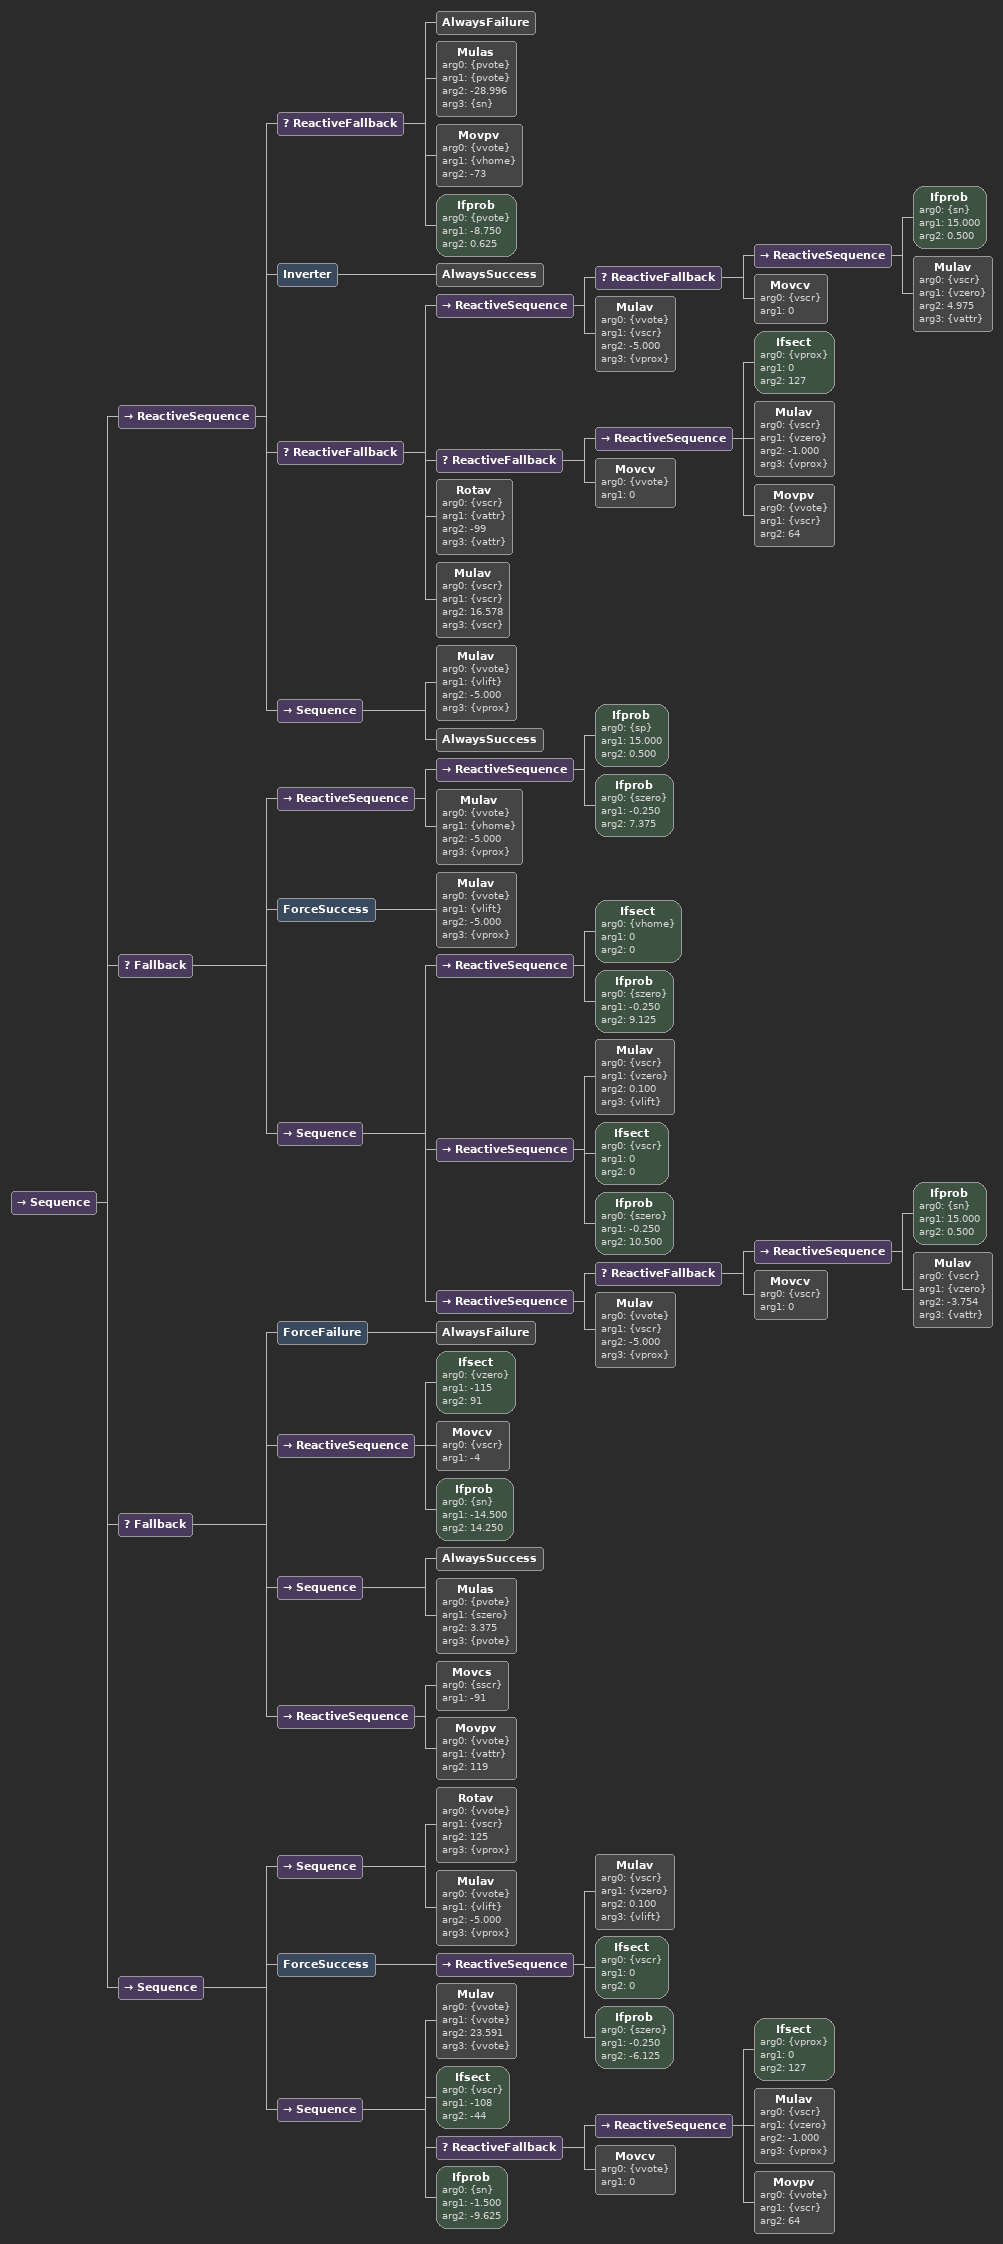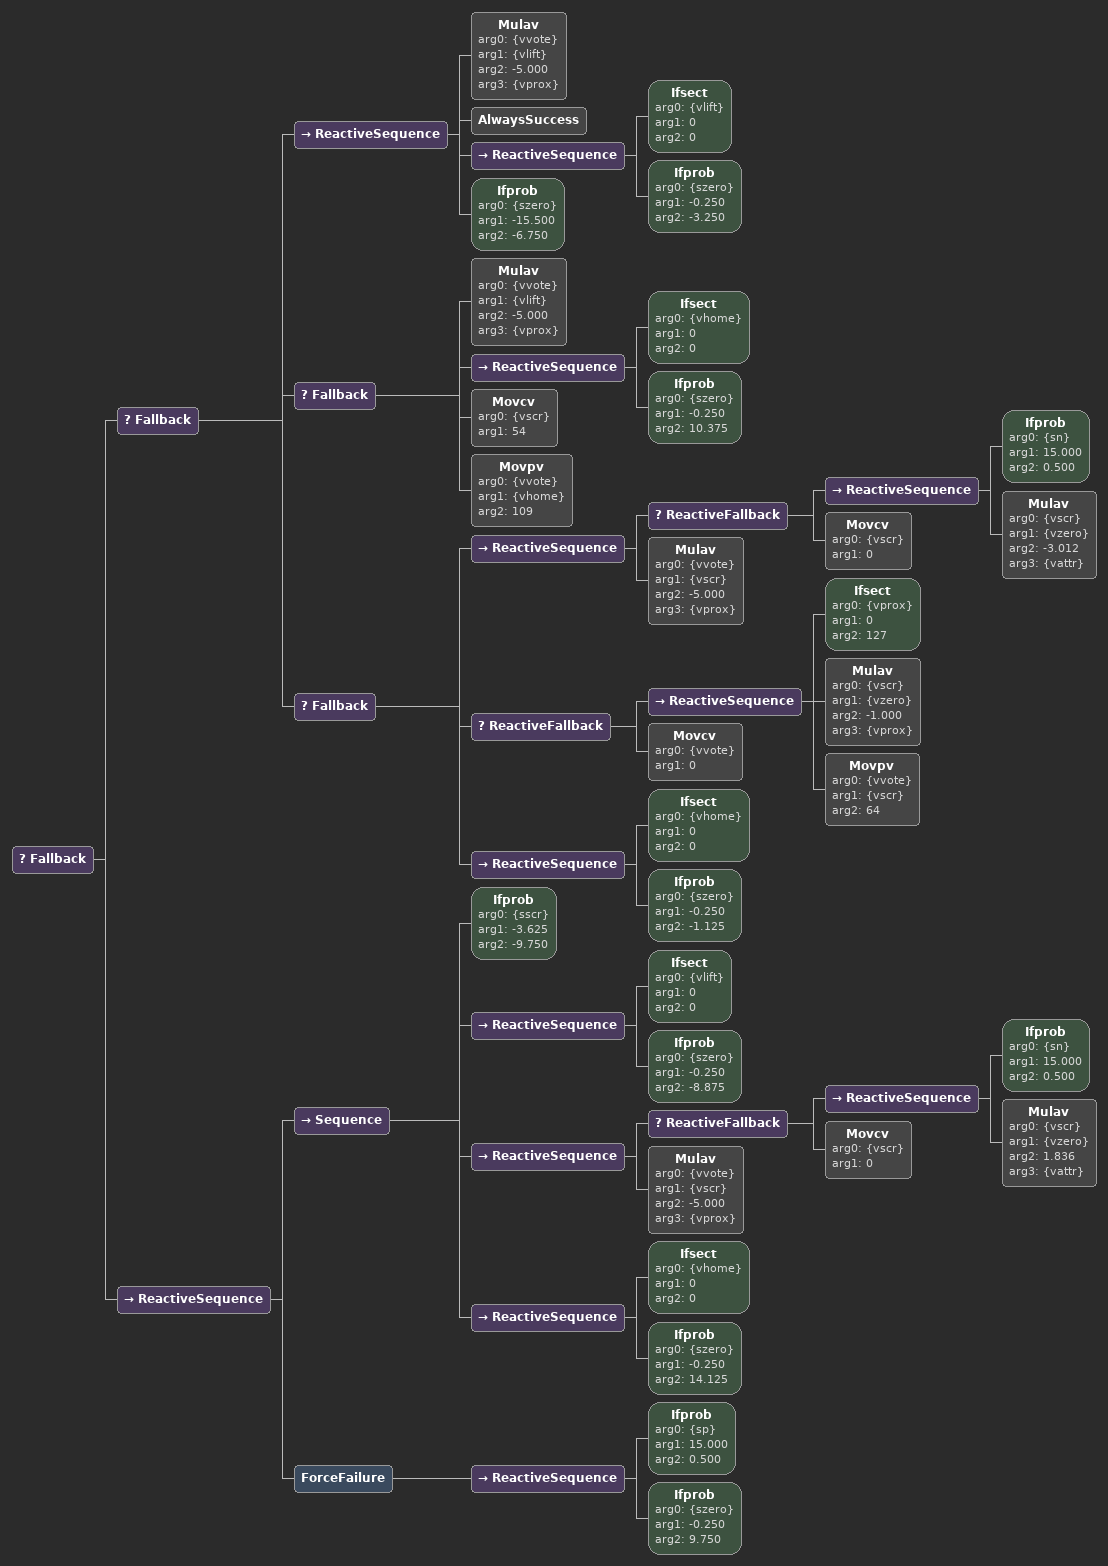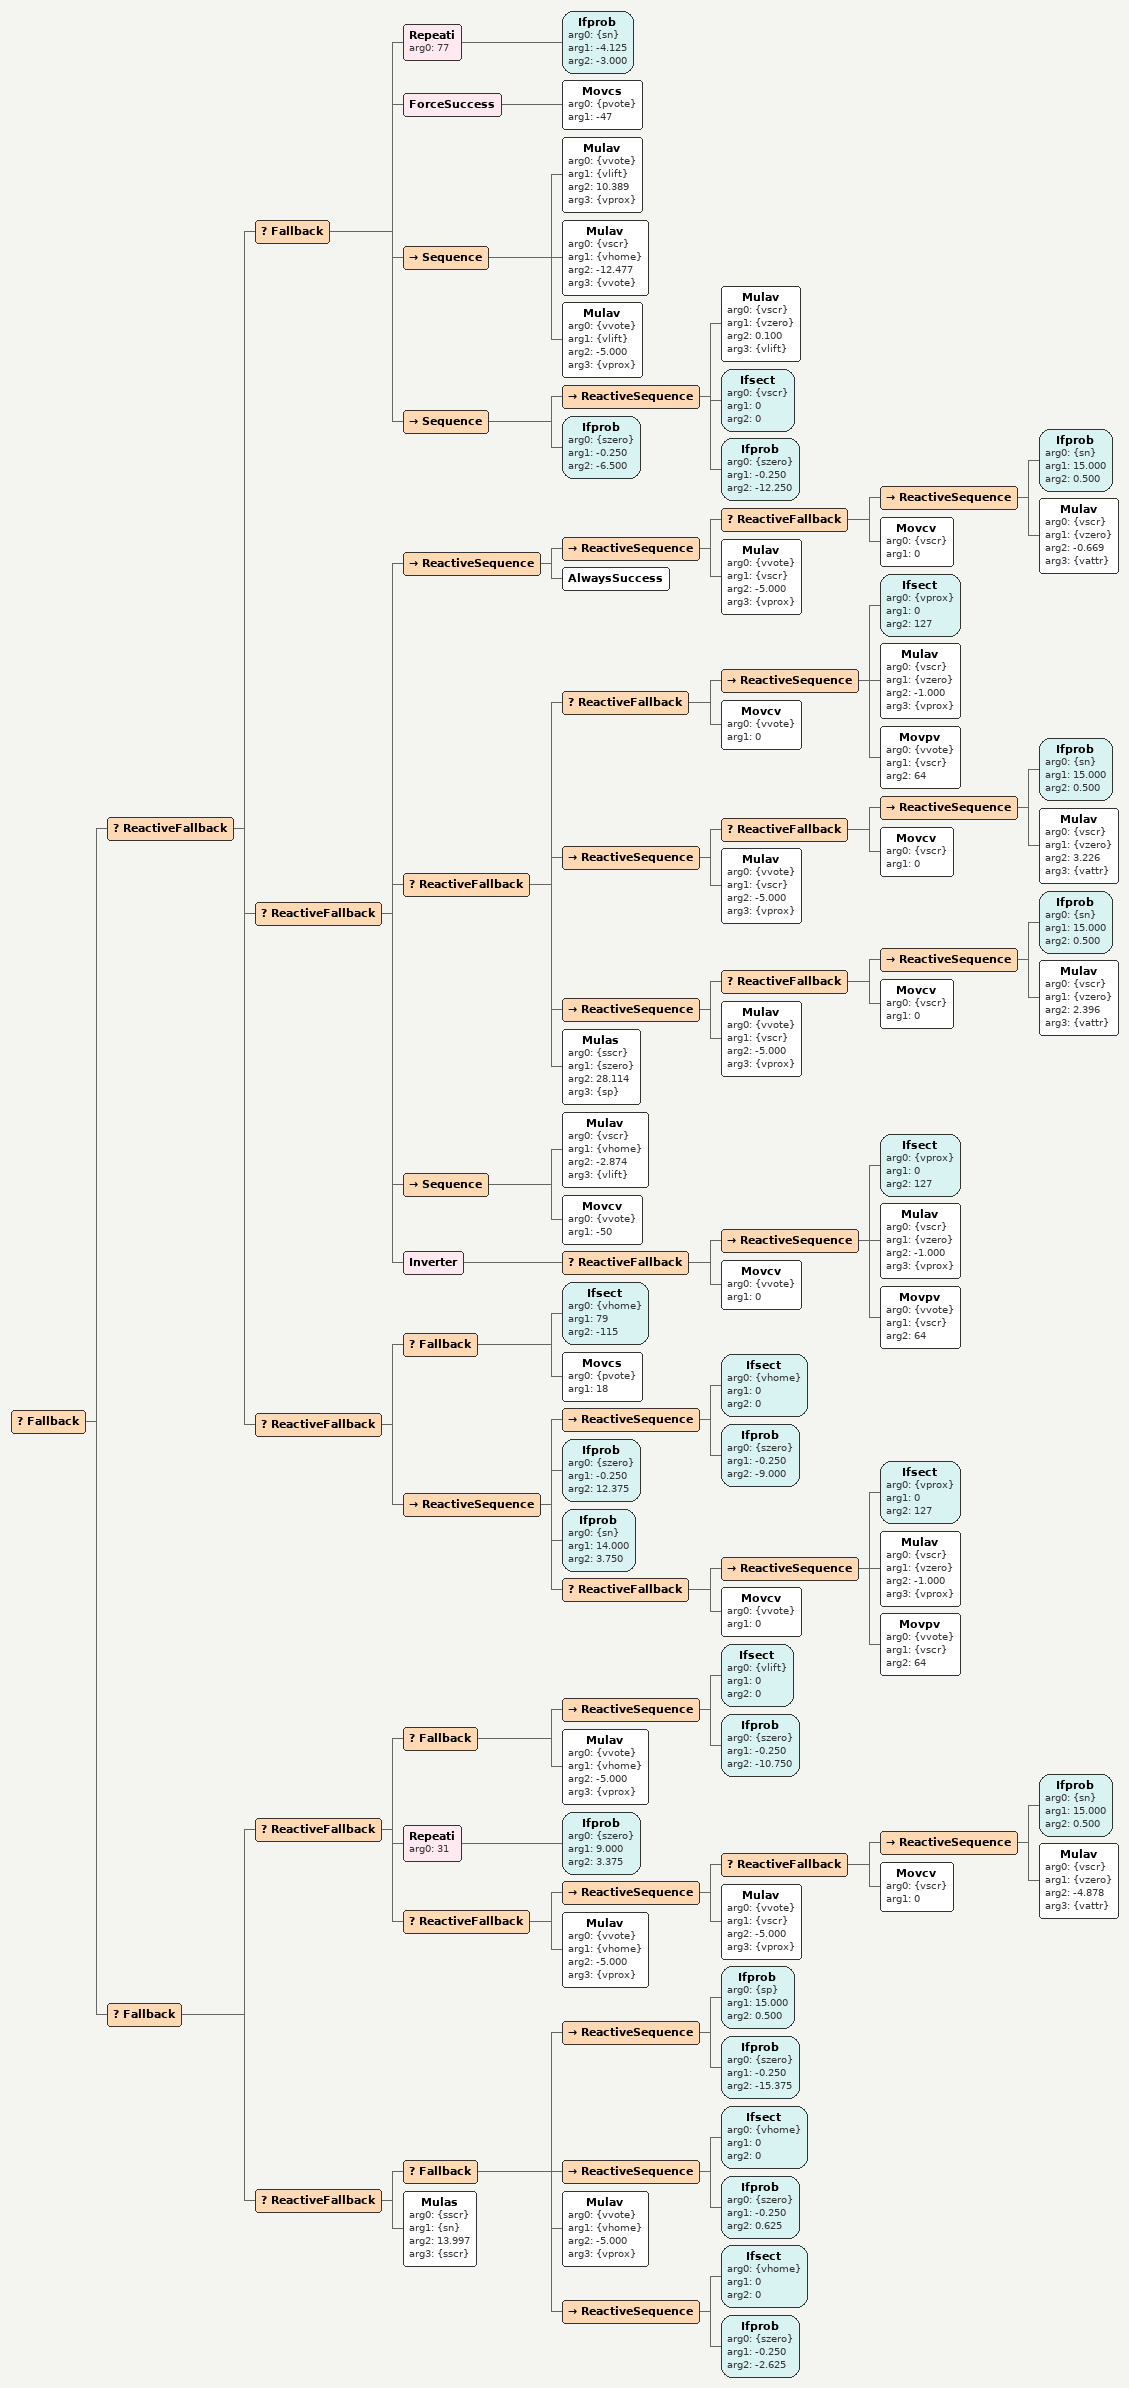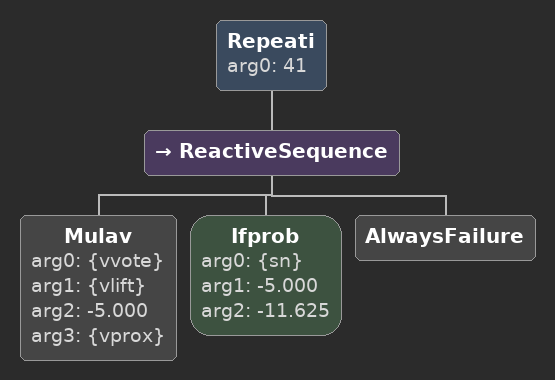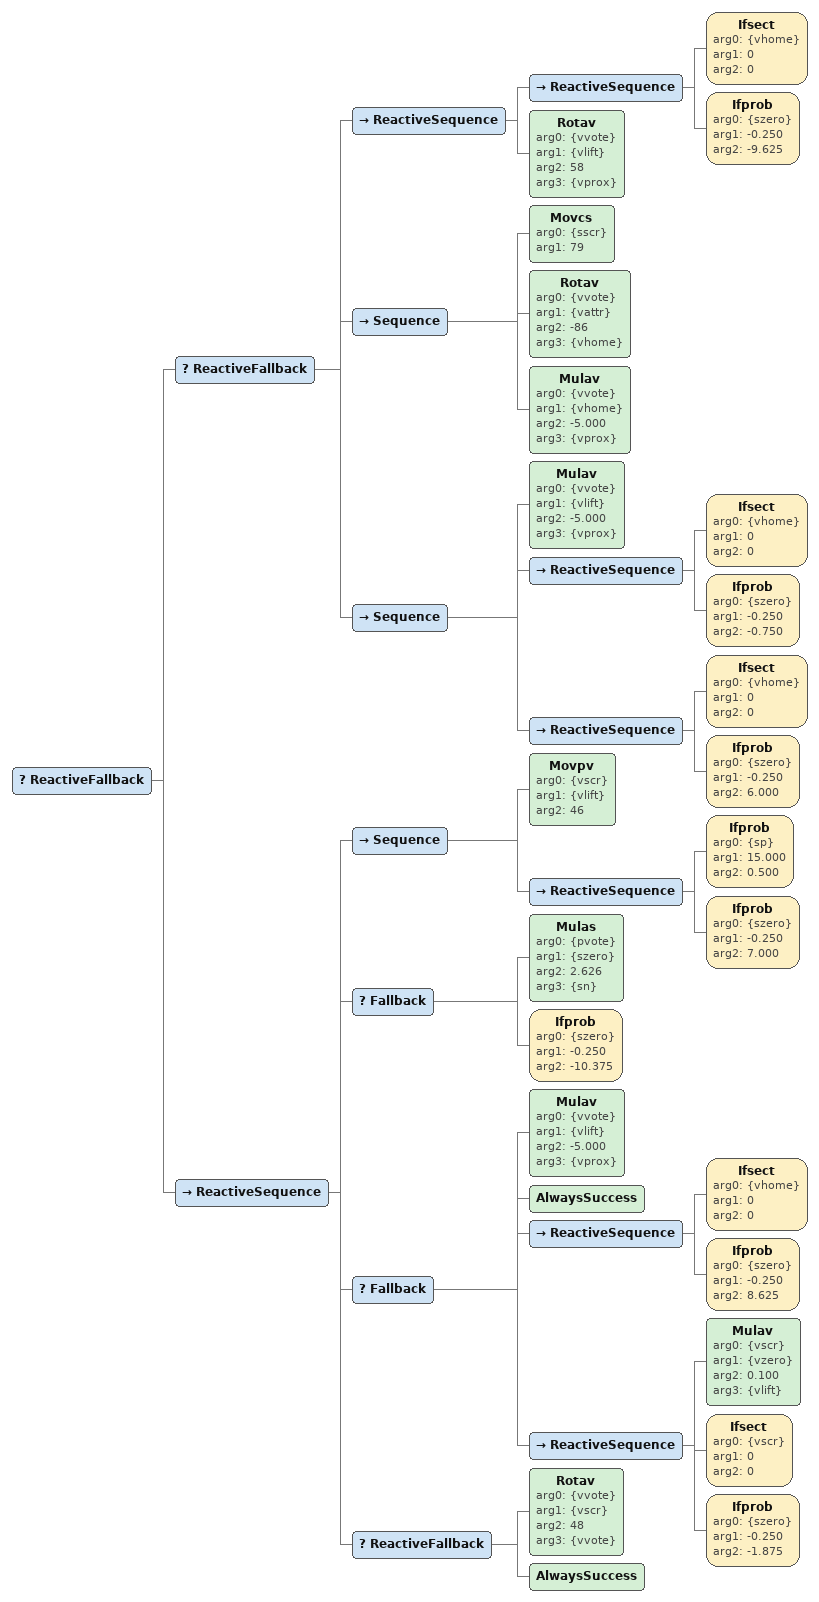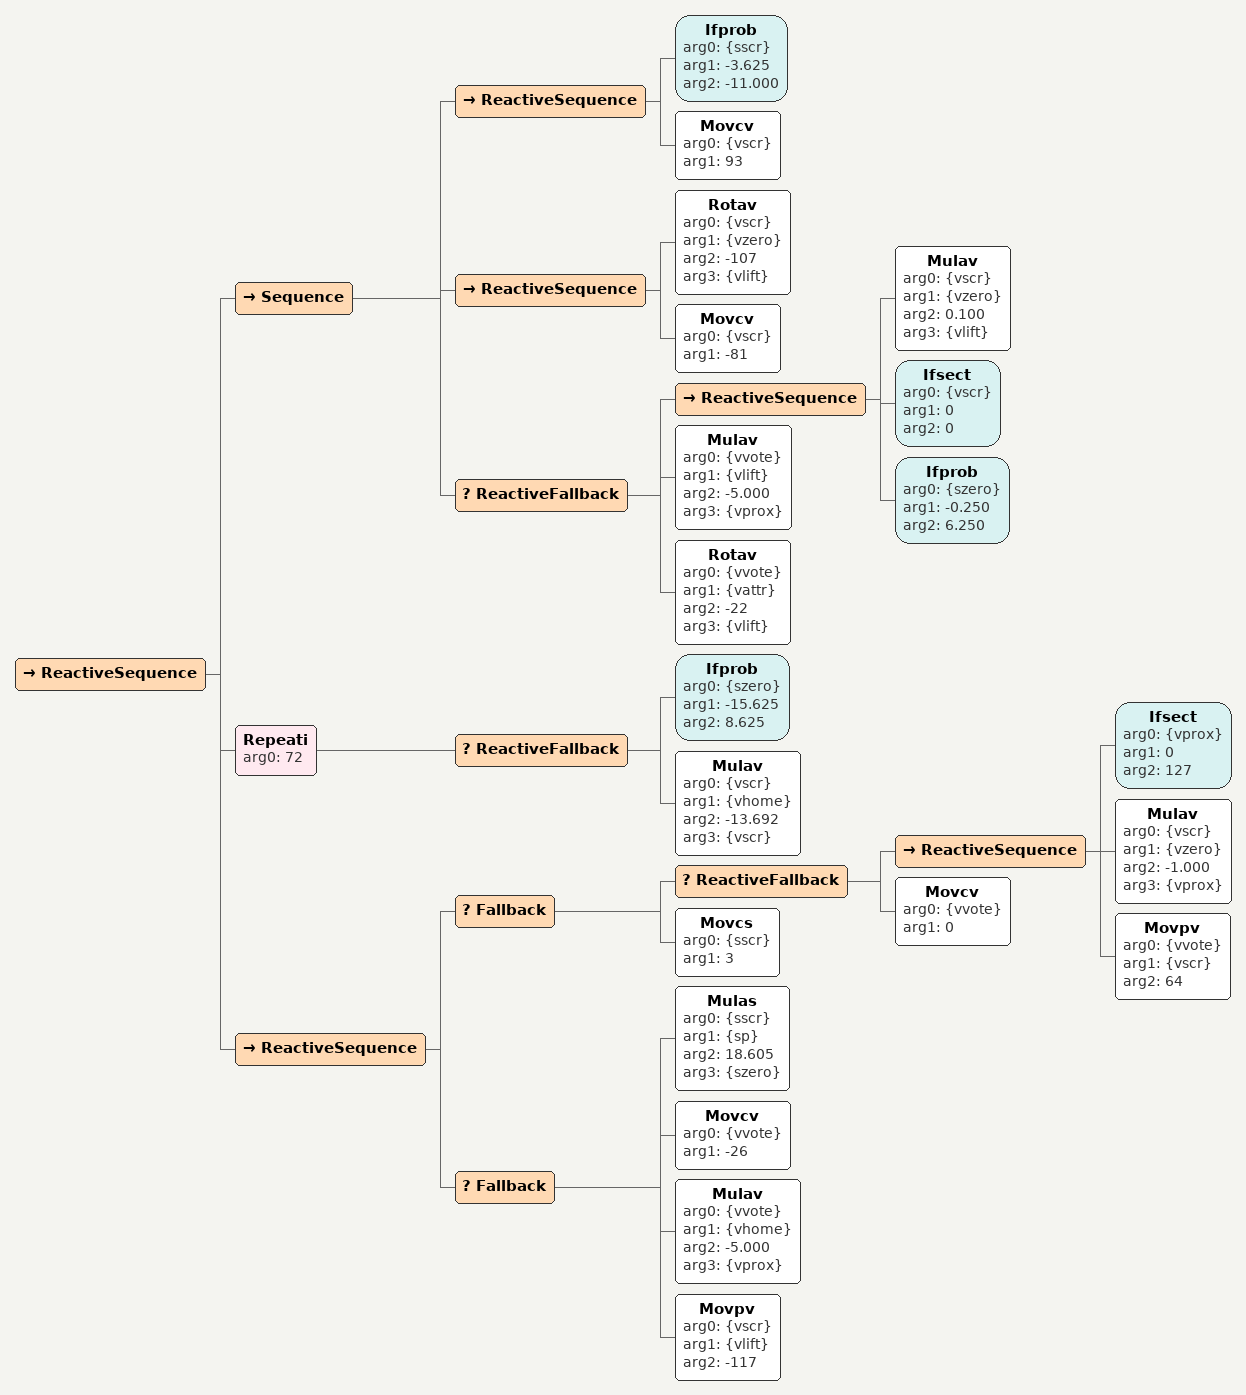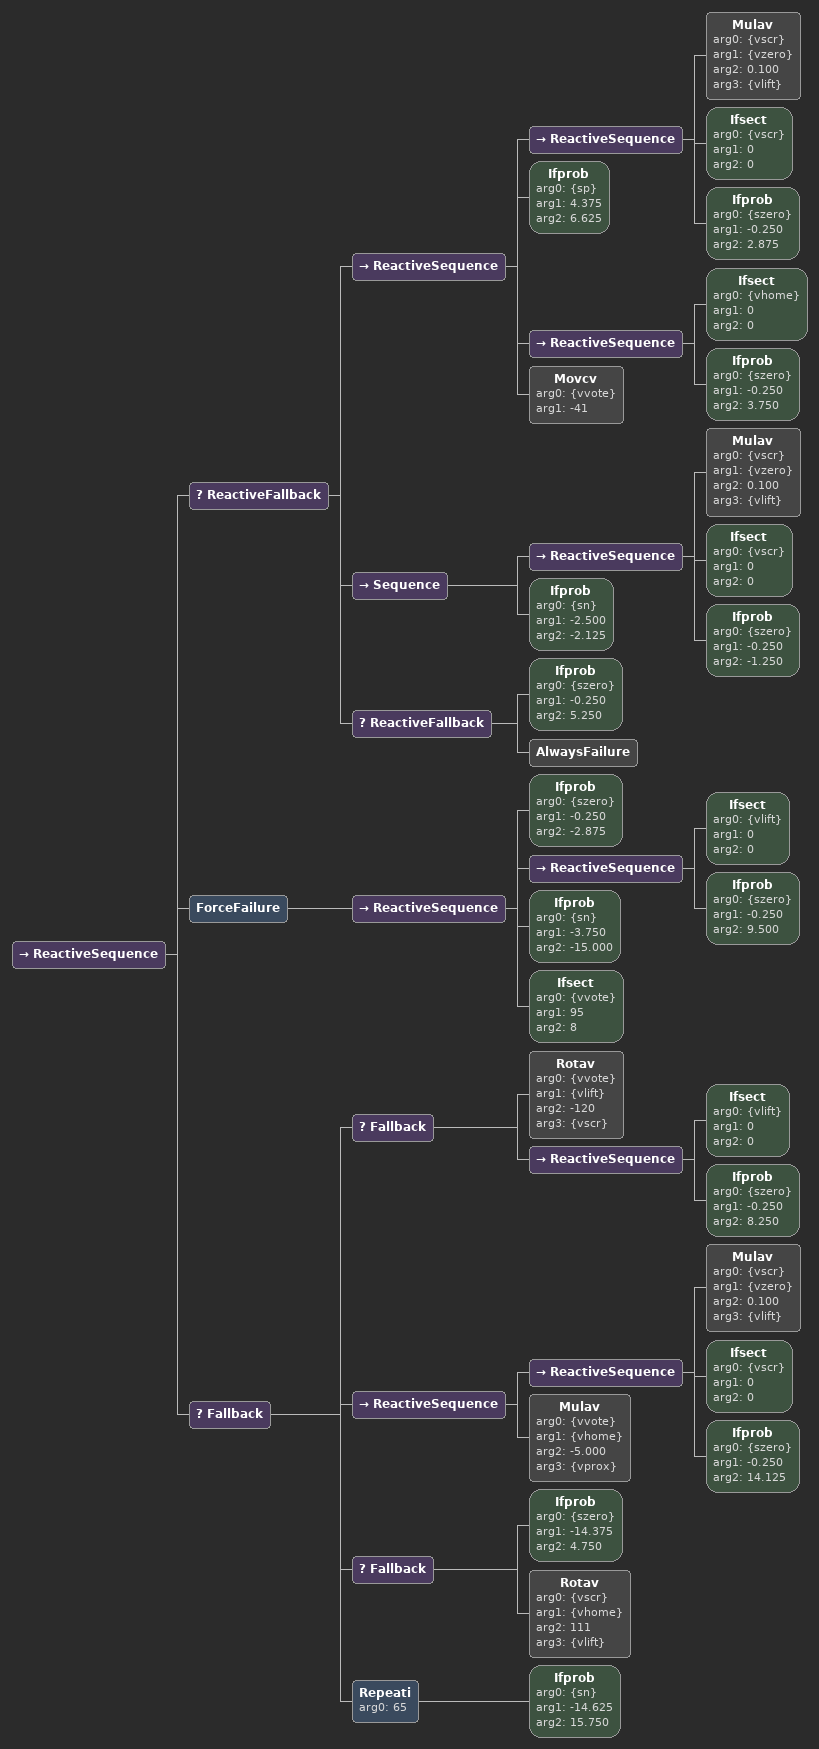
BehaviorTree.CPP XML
<Sequence>
<ReactiveSequence>
<ReactiveFallback>
<AlwaysFailure/>
<Mulas arg0="{pvote}" arg1="{pvote}" arg2="-28.996" arg3="{sn}"/>
<Movpv arg0="{vvote}" arg1="{vhome}" arg2="-73"/>
<Ifprob arg0="{pvote}" arg1="-8.750" arg2="0.625"/>
</ReactiveFallback>
<Inverter>
<AlwaysSuccess/>
</Inverter>
<ReactiveFallback>

	<!-- ATTRACTION -->
	<ReactiveSequence>
		<ReactiveFallback>
			<ReactiveSequence>
				<Ifprob arg0="{sn}" arg1="15.000" arg2="0.500"/>
				<Mulav arg0="{vscr}" arg1="{vzero}" arg2="4.975" arg3="{vattr}"/>
			</ReactiveSequence>
			<Movcv arg0="{vscr}" arg1="0"/>
		</ReactiveFallback>
		<Mulav arg0="{vvote}" arg1="{vscr}" arg2="-5.000" arg3="{vprox}"/>
	</ReactiveSequence>

	<!-- EXPLORATION -->
	<ReactiveFallback>
		<ReactiveSequence>
			<Ifsect arg0="{vprox}" arg1="0" arg2="127"/>
			<Mulav arg0="{vscr}" arg1="{vzero}" arg2="-1.000" arg3="{vprox}"/>
			<Movpv arg0="{vvote}" arg1="{vscr}" arg2="64"/>
		</ReactiveSequence>
		<Movcv arg0="{vvote}" arg1="0"/>
	</ReactiveFallback>
	<Rotav arg0="{vscr}" arg1="{vattr}" arg2="-99" arg3="{vattr}"/>
<Mulav arg0="{vscr}" arg1="{vscr}" arg2="16.578" arg3="{vscr}"/>
</ReactiveFallback>
<Sequence>

	<!-- POSITION -->
	<Mulav arg0="{vvote}" arg1="{vlift}" arg2="-5.000" arg3="{vprox}"/>
	<AlwaysSuccess/>
</Sequence>
</ReactiveSequence>
<Fallback>
<ReactiveSequence>

	<!-- PORTER -->
	<ReactiveSequence>
		<Ifprob arg0="{sp}" arg1="15.000" arg2="0.500"/>
		<Ifprob arg0="{szero}" arg1="-0.250" arg2="7.375"/>
	</ReactiveSequence>

	<!-- HOME -->
	<Mulav arg0="{vvote}" arg1="{vhome}" arg2="-5.000" arg3="{vprox}"/>
	</ReactiveSequence>
<ForceSuccess>

	<!-- POSITION -->
	<Mulav arg0="{vvote}" arg1="{vlift}" arg2="-5.000" arg3="{vprox}"/>
	</ForceSuccess>
<Sequence>

	<!-- NEST -->
	<ReactiveSequence>
		<Ifsect arg0="{vhome}" arg1="0" arg2="0"/>
		<Ifprob arg0="{szero}" arg1="-0.250" arg2="9.125"/>
	</ReactiveSequence>

	<!-- ITEM -->
	<ReactiveSequence>
		<Mulav arg0="{vscr}" arg1="{vzero}" arg2="0.100" arg3="{vlift}"/>
		<Ifsect arg0="{vscr}" arg1="0" arg2="0"/>
		<Ifprob arg0="{szero}" arg1="-0.250" arg2="10.500"/>
	</ReactiveSequence>

	<!-- ATTRACTION -->
	<ReactiveSequence>
		<ReactiveFallback>
			<ReactiveSequence>
				<Ifprob arg0="{sn}" arg1="15.000" arg2="0.500"/>
				<Mulav arg0="{vscr}" arg1="{vzero}" arg2="-3.754" arg3="{vattr}"/>
			</ReactiveSequence>
			<Movcv arg0="{vscr}" arg1="0"/>
		</ReactiveFallback>
		<Mulav arg0="{vvote}" arg1="{vscr}" arg2="-5.000" arg3="{vprox}"/>
	</ReactiveSequence>
	</Sequence>
</Fallback>
<Fallback>
<ForceFailure>
<AlwaysFailure/>
</ForceFailure>
<ReactiveSequence>
<Ifsect arg0="{vzero}" arg1="-115" arg2="91"/>
<Movcv arg0="{vscr}" arg1="-4"/>

	<!-- NEIGHBOUR -->
	<Ifprob arg0="{sn}" arg1="-14.500" arg2="14.250"/>
	</ReactiveSequence>
<Sequence>
<AlwaysSuccess/>
<Mulas arg0="{pvote}" arg1="{szero}" arg2="3.375" arg3="{pvote}"/>
</Sequence>
<ReactiveSequence>
<Movcs arg0="{sscr}" arg1="-91"/>
<Movpv arg0="{vvote}" arg1="{vattr}" arg2="119"/>
</ReactiveSequence>
</Fallback>
<Sequence>
<Sequence>
<Rotav arg0="{vvote}" arg1="{vscr}" arg2="125" arg3="{vprox}"/>

	<!-- POSITION -->
	<Mulav arg0="{vvote}" arg1="{vlift}" arg2="-5.000" arg3="{vprox}"/>
	</Sequence>
<ForceSuccess>

	<!-- ITEM -->
	<ReactiveSequence>
		<Mulav arg0="{vscr}" arg1="{vzero}" arg2="0.100" arg3="{vlift}"/>
		<Ifsect arg0="{vscr}" arg1="0" arg2="0"/>
		<Ifprob arg0="{szero}" arg1="-0.250" arg2="-6.125"/>
	</ReactiveSequence>
	</ForceSuccess>
<Sequence>
<Mulav arg0="{vvote}" arg1="{vvote}" arg2="23.591" arg3="{vvote}"/>
<Ifsect arg0="{vscr}" arg1="-108" arg2="-44"/>

	<!-- EXPLORATION -->
	<ReactiveFallback>
		<ReactiveSequence>
			<Ifsect arg0="{vprox}" arg1="0" arg2="127"/>
			<Mulav arg0="{vscr}" arg1="{vzero}" arg2="-1.000" arg3="{vprox}"/>
			<Movpv arg0="{vvote}" arg1="{vscr}" arg2="64"/>
		</ReactiveSequence>
		<Movcv arg0="{vvote}" arg1="0"/>
	</ReactiveFallback>

	<!-- NEIGHBOUR -->
	<Ifprob arg0="{sn}" arg1="-1.500" arg2="-9.625"/>
	</Sequence>
</Sequence>
</Sequence>

<Fallback>
<Fallback>
<ReactiveSequence>

	<!-- POSITION -->
	<Mulav arg0="{vvote}" arg1="{vlift}" arg2="-5.000" arg3="{vprox}"/>
	<AlwaysSuccess/>

	<!-- LIFTPOINT -->
	<ReactiveSequence>
		<Ifsect arg0="{vlift}" arg1="0" arg2="0"/>
		<Ifprob arg0="{szero}" arg1="-0.250" arg2="-3.250"/>
	</ReactiveSequence>
	<Ifprob arg0="{szero}" arg1="-15.500" arg2="-6.750"/>
</ReactiveSequence>
<Fallback>

	<!-- POSITION -->
	<Mulav arg0="{vvote}" arg1="{vlift}" arg2="-5.000" arg3="{vprox}"/>

	<!-- NEST -->
	<ReactiveSequence>
		<Ifsect arg0="{vhome}" arg1="0" arg2="0"/>
		<Ifprob arg0="{szero}" arg1="-0.250" arg2="10.375"/>
	</ReactiveSequence>
	<Movcv arg0="{vscr}" arg1="54"/>
<Movpv arg0="{vvote}" arg1="{vhome}" arg2="109"/>
</Fallback>
<Fallback>

	<!-- ATTRACTION -->
	<ReactiveSequence>
		<ReactiveFallback>
			<ReactiveSequence>
				<Ifprob arg0="{sn}" arg1="15.000" arg2="0.500"/>
				<Mulav arg0="{vscr}" arg1="{vzero}" arg2="-3.012" arg3="{vattr}"/>
			</ReactiveSequence>
			<Movcv arg0="{vscr}" arg1="0"/>
		</ReactiveFallback>
		<Mulav arg0="{vvote}" arg1="{vscr}" arg2="-5.000" arg3="{vprox}"/>
	</ReactiveSequence>

	<!-- EXPLORATION -->
	<ReactiveFallback>
		<ReactiveSequence>
			<Ifsect arg0="{vprox}" arg1="0" arg2="127"/>
			<Mulav arg0="{vscr}" arg1="{vzero}" arg2="-1.000" arg3="{vprox}"/>
			<Movpv arg0="{vvote}" arg1="{vscr}" arg2="64"/>
		</ReactiveSequence>
		<Movcv arg0="{vvote}" arg1="0"/>
	</ReactiveFallback>

	<!-- NEST -->
	<ReactiveSequence>
		<Ifsect arg0="{vhome}" arg1="0" arg2="0"/>
		<Ifprob arg0="{szero}" arg1="-0.250" arg2="-1.125"/>
	</ReactiveSequence>
	</Fallback>
</Fallback>
<ReactiveSequence>
<Sequence>
<Ifprob arg0="{sscr}" arg1="-3.625" arg2="-9.750"/>

	<!-- LIFTPOINT -->
	<ReactiveSequence>
		<Ifsect arg0="{vlift}" arg1="0" arg2="0"/>
		<Ifprob arg0="{szero}" arg1="-0.250" arg2="-8.875"/>
	</ReactiveSequence>

	<!-- ATTRACTION -->
	<ReactiveSequence>
		<ReactiveFallback>
			<ReactiveSequence>
				<Ifprob arg0="{sn}" arg1="15.000" arg2="0.500"/>
				<Mulav arg0="{vscr}" arg1="{vzero}" arg2="1.836" arg3="{vattr}"/>
			</ReactiveSequence>
			<Movcv arg0="{vscr}" arg1="0"/>
		</ReactiveFallback>
		<Mulav arg0="{vvote}" arg1="{vscr}" arg2="-5.000" arg3="{vprox}"/>
	</ReactiveSequence>

	<!-- NEST -->
	<ReactiveSequence>
		<Ifsect arg0="{vhome}" arg1="0" arg2="0"/>
		<Ifprob arg0="{szero}" arg1="-0.250" arg2="14.125"/>
	</ReactiveSequence>
	</Sequence>
<ForceFailure>

	<!-- PORTER -->
	<ReactiveSequence>
		<Ifprob arg0="{sp}" arg1="15.000" arg2="0.500"/>
		<Ifprob arg0="{szero}" arg1="-0.250" arg2="9.750"/>
	</ReactiveSequence>
	</ForceFailure>
</ReactiveSequence>
</Fallback>

<Fallback>
<ReactiveFallback>
<Fallback>
<Repeati arg0="77">
<Ifprob arg0="{sn}" arg1="-4.125" arg2="-3.000"/>
</Repeati>
<ForceSuccess>
<Movcs arg0="{pvote}" arg1="-47"/>
</ForceSuccess>
<Sequence>
<Mulav arg0="{vvote}" arg1="{vlift}" arg2="10.389" arg3="{vprox}"/>
<Mulav arg0="{vscr}" arg1="{vhome}" arg2="-12.477" arg3="{vvote}"/>

	<!-- POSITION -->
	<Mulav arg0="{vvote}" arg1="{vlift}" arg2="-5.000" arg3="{vprox}"/>
	</Sequence>
<Sequence>

	<!-- ITEM -->
	<ReactiveSequence>
		<Mulav arg0="{vscr}" arg1="{vzero}" arg2="0.100" arg3="{vlift}"/>
		<Ifsect arg0="{vscr}" arg1="0" arg2="0"/>
		<Ifprob arg0="{szero}" arg1="-0.250" arg2="-12.250"/>
	</ReactiveSequence>

	<!-- FIXEDPROB -->
	<Ifprob arg0="{szero}" arg1="-0.250" arg2="-6.500"/>
	</Sequence>
</Fallback>
<ReactiveFallback>
<ReactiveSequence>

	<!-- ATTRACTION -->
	<ReactiveSequence>
		<ReactiveFallback>
			<ReactiveSequence>
				<Ifprob arg0="{sn}" arg1="15.000" arg2="0.500"/>
				<Mulav arg0="{vscr}" arg1="{vzero}" arg2="-0.669" arg3="{vattr}"/>
			</ReactiveSequence>
			<Movcv arg0="{vscr}" arg1="0"/>
		</ReactiveFallback>
		<Mulav arg0="{vvote}" arg1="{vscr}" arg2="-5.000" arg3="{vprox}"/>
	</ReactiveSequence>
	<AlwaysSuccess/>
</ReactiveSequence>
<ReactiveFallback>

	<!-- EXPLORATION -->
	<ReactiveFallback>
		<ReactiveSequence>
			<Ifsect arg0="{vprox}" arg1="0" arg2="127"/>
			<Mulav arg0="{vscr}" arg1="{vzero}" arg2="-1.000" arg3="{vprox}"/>
			<Movpv arg0="{vvote}" arg1="{vscr}" arg2="64"/>
		</ReactiveSequence>
		<Movcv arg0="{vvote}" arg1="0"/>
	</ReactiveFallback>

	<!-- ATTRACTION -->
	<ReactiveSequence>
		<ReactiveFallback>
			<ReactiveSequence>
				<Ifprob arg0="{sn}" arg1="15.000" arg2="0.500"/>
				<Mulav arg0="{vscr}" arg1="{vzero}" arg2="3.226" arg3="{vattr}"/>
			</ReactiveSequence>
			<Movcv arg0="{vscr}" arg1="0"/>
		</ReactiveFallback>
		<Mulav arg0="{vvote}" arg1="{vscr}" arg2="-5.000" arg3="{vprox}"/>
	</ReactiveSequence>

	<!-- ATTRACTION -->
	<ReactiveSequence>
		<ReactiveFallback>
			<ReactiveSequence>
				<Ifprob arg0="{sn}" arg1="15.000" arg2="0.500"/>
				<Mulav arg0="{vscr}" arg1="{vzero}" arg2="2.396" arg3="{vattr}"/>
			</ReactiveSequence>
			<Movcv arg0="{vscr}" arg1="0"/>
		</ReactiveFallback>
		<Mulav arg0="{vvote}" arg1="{vscr}" arg2="-5.000" arg3="{vprox}"/>
	</ReactiveSequence>
	<Mulas arg0="{sscr}" arg1="{szero}" arg2="28.114" arg3="{sp}"/>
</ReactiveFallback>
<Sequence>
<Mulav arg0="{vscr}" arg1="{vhome}" arg2="-2.874" arg3="{vlift}"/>
<Movcv arg0="{vvote}" arg1="-50"/>
</Sequence>
<Inverter>

	<!-- EXPLORATION -->
	<ReactiveFallback>
		<ReactiveSequence>
			<Ifsect arg0="{vprox}" arg1="0" arg2="127"/>
			<Mulav arg0="{vscr}" arg1="{vzero}" arg2="-1.000" arg3="{vprox}"/>
			<Movpv arg0="{vvote}" arg1="{vscr}" arg2="64"/>
		</ReactiveSequence>
		<Movcv arg0="{vvote}" arg1="0"/>
	</ReactiveFallback>
	</Inverter>
</ReactiveFallback>
<ReactiveFallback>
<Fallback>
<Ifsect arg0="{vhome}" arg1="79" arg2="-115"/>
<Movcs arg0="{pvote}" arg1="18"/>
</Fallback>
<ReactiveSequence>

	<!-- NEST -->
	<ReactiveSequence>
		<Ifsect arg0="{vhome}" arg1="0" arg2="0"/>
		<Ifprob arg0="{szero}" arg1="-0.250" arg2="-9.000"/>
	</ReactiveSequence>

	<!-- FIXEDPROB -->
	<Ifprob arg0="{szero}" arg1="-0.250" arg2="12.375"/>
	<Ifprob arg0="{sn}" arg1="14.000" arg2="3.750"/>

	<!-- EXPLORATION -->
	<ReactiveFallback>
		<ReactiveSequence>
			<Ifsect arg0="{vprox}" arg1="0" arg2="127"/>
			<Mulav arg0="{vscr}" arg1="{vzero}" arg2="-1.000" arg3="{vprox}"/>
			<Movpv arg0="{vvote}" arg1="{vscr}" arg2="64"/>
		</ReactiveSequence>
		<Movcv arg0="{vvote}" arg1="0"/>
	</ReactiveFallback>
	</ReactiveSequence>
</ReactiveFallback>
</ReactiveFallback>
<Fallback>
<ReactiveFallback>
<Fallback>

	<!-- LIFTPOINT -->
	<ReactiveSequence>
		<Ifsect arg0="{vlift}" arg1="0" arg2="0"/>
		<Ifprob arg0="{szero}" arg1="-0.250" arg2="-10.750"/>
	</ReactiveSequence>

	<!-- HOME -->
	<Mulav arg0="{vvote}" arg1="{vhome}" arg2="-5.000" arg3="{vprox}"/>
	</Fallback>
<Repeati arg0="31">
<Ifprob arg0="{szero}" arg1="9.000" arg2="3.375"/>
</Repeati>
<ReactiveFallback>

	<!-- ATTRACTION -->
	<ReactiveSequence>
		<ReactiveFallback>
			<ReactiveSequence>
				<Ifprob arg0="{sn}" arg1="15.000" arg2="0.500"/>
				<Mulav arg0="{vscr}" arg1="{vzero}" arg2="-4.878" arg3="{vattr}"/>
			</ReactiveSequence>
			<Movcv arg0="{vscr}" arg1="0"/>
		</ReactiveFallback>
		<Mulav arg0="{vvote}" arg1="{vscr}" arg2="-5.000" arg3="{vprox}"/>
	</ReactiveSequence>

	<!-- HOME -->
	<Mulav arg0="{vvote}" arg1="{vhome}" arg2="-5.000" arg3="{vprox}"/>
	</ReactiveFallback>
</ReactiveFallback>
<ReactiveFallback>
<Fallback>

	<!-- PORTER -->
	<ReactiveSequence>
		<Ifprob arg0="{sp}" arg1="15.000" arg2="0.500"/>
		<Ifprob arg0="{szero}" arg1="-0.250" arg2="-15.375"/>
	</ReactiveSequence>

	<!-- NEST -->
	<ReactiveSequence>
		<Ifsect arg0="{vhome}" arg1="0" arg2="0"/>
		<Ifprob arg0="{szero}" arg1="-0.250" arg2="0.625"/>
	</ReactiveSequence>

	<!-- HOME -->
	<Mulav arg0="{vvote}" arg1="{vhome}" arg2="-5.000" arg3="{vprox}"/>

	<!-- NEST -->
	<ReactiveSequence>
		<Ifsect arg0="{vhome}" arg1="0" arg2="0"/>
		<Ifprob arg0="{szero}" arg1="-0.250" arg2="-2.625"/>
	</ReactiveSequence>
	</Fallback>
<Mulas arg0="{sscr}" arg1="{sn}" arg2="13.997" arg3="{sscr}"/>
</ReactiveFallback>
</Fallback>
</Fallback>

<Repeati arg0="41">
<ReactiveSequence>

	<!-- POSITION -->
	<Mulav arg0="{vvote}" arg1="{vlift}" arg2="-5.000" arg3="{vprox}"/>

	<!-- NEIGHBOUR -->
	<Ifprob arg0="{sn}" arg1="-5.000" arg2="-11.625"/>
	<AlwaysFailure/>
</ReactiveSequence>
</Repeati>

<ReactiveFallback>
<ReactiveFallback>
<ReactiveSequence>

	<!-- NEST -->
	<ReactiveSequence>
		<Ifsect arg0="{vhome}" arg1="0" arg2="0"/>
		<Ifprob arg0="{szero}" arg1="-0.250" arg2="-9.625"/>
	</ReactiveSequence>
	<Rotav arg0="{vvote}" arg1="{vlift}" arg2="58" arg3="{vprox}"/>
</ReactiveSequence>
<Sequence>
<Movcs arg0="{sscr}" arg1="79"/>
<Rotav arg0="{vvote}" arg1="{vattr}" arg2="-86" arg3="{vhome}"/>

	<!-- HOME -->
	<Mulav arg0="{vvote}" arg1="{vhome}" arg2="-5.000" arg3="{vprox}"/>
	</Sequence>
<Sequence>

	<!-- POSITION -->
	<Mulav arg0="{vvote}" arg1="{vlift}" arg2="-5.000" arg3="{vprox}"/>

	<!-- NEST -->
	<ReactiveSequence>
		<Ifsect arg0="{vhome}" arg1="0" arg2="0"/>
		<Ifprob arg0="{szero}" arg1="-0.250" arg2="-0.750"/>
	</ReactiveSequence>

	<!-- NEST -->
	<ReactiveSequence>
		<Ifsect arg0="{vhome}" arg1="0" arg2="0"/>
		<Ifprob arg0="{szero}" arg1="-0.250" arg2="6.000"/>
	</ReactiveSequence>
	</Sequence>
</ReactiveFallback>
<ReactiveSequence>
<Sequence>
<Movpv arg0="{vscr}" arg1="{vlift}" arg2="46"/>

	<!-- PORTER -->
	<ReactiveSequence>
		<Ifprob arg0="{sp}" arg1="15.000" arg2="0.500"/>
		<Ifprob arg0="{szero}" arg1="-0.250" arg2="7.000"/>
	</ReactiveSequence>
	</Sequence>
<Fallback>
<Mulas arg0="{pvote}" arg1="{szero}" arg2="2.626" arg3="{sn}"/>

	<!-- FIXEDPROB -->
	<Ifprob arg0="{szero}" arg1="-0.250" arg2="-10.375"/>
	</Fallback>
<Fallback>

	<!-- POSITION -->
	<Mulav arg0="{vvote}" arg1="{vlift}" arg2="-5.000" arg3="{vprox}"/>
	<AlwaysSuccess/>

	<!-- NEST -->
	<ReactiveSequence>
		<Ifsect arg0="{vhome}" arg1="0" arg2="0"/>
		<Ifprob arg0="{szero}" arg1="-0.250" arg2="8.625"/>
	</ReactiveSequence>

	<!-- ITEM -->
	<ReactiveSequence>
		<Mulav arg0="{vscr}" arg1="{vzero}" arg2="0.100" arg3="{vlift}"/>
		<Ifsect arg0="{vscr}" arg1="0" arg2="0"/>
		<Ifprob arg0="{szero}" arg1="-0.250" arg2="-1.875"/>
	</ReactiveSequence>
	</Fallback>
<ReactiveFallback>
<Rotav arg0="{vvote}" arg1="{vscr}" arg2="48" arg3="{vvote}"/>
<AlwaysSuccess/>
</ReactiveFallback>
</ReactiveSequence>
</ReactiveFallback>

<ReactiveSequence>
<Sequence>
<ReactiveSequence>
<Ifprob arg0="{sscr}" arg1="-3.625" arg2="-11.000"/>
<Movcv arg0="{vscr}" arg1="93"/>
</ReactiveSequence>
<ReactiveSequence>
<Rotav arg0="{vscr}" arg1="{vzero}" arg2="-107" arg3="{vlift}"/>
<Movcv arg0="{vscr}" arg1="-81"/>
</ReactiveSequence>
<ReactiveFallback>

	<!-- ITEM -->
	<ReactiveSequence>
		<Mulav arg0="{vscr}" arg1="{vzero}" arg2="0.100" arg3="{vlift}"/>
		<Ifsect arg0="{vscr}" arg1="0" arg2="0"/>
		<Ifprob arg0="{szero}" arg1="-0.250" arg2="6.250"/>
	</ReactiveSequence>

	<!-- POSITION -->
	<Mulav arg0="{vvote}" arg1="{vlift}" arg2="-5.000" arg3="{vprox}"/>
	<Rotav arg0="{vvote}" arg1="{vattr}" arg2="-22" arg3="{vlift}"/>
</ReactiveFallback>
</Sequence>
<Repeati arg0="72">
<ReactiveFallback>
<Ifprob arg0="{szero}" arg1="-15.625" arg2="8.625"/>
<Mulav arg0="{vscr}" arg1="{vhome}" arg2="-13.692" arg3="{vscr}"/>
</ReactiveFallback>
</Repeati>
<ReactiveSequence>
<Fallback>

	<!-- EXPLORATION -->
	<ReactiveFallback>
		<ReactiveSequence>
			<Ifsect arg0="{vprox}" arg1="0" arg2="127"/>
			<Mulav arg0="{vscr}" arg1="{vzero}" arg2="-1.000" arg3="{vprox}"/>
			<Movpv arg0="{vvote}" arg1="{vscr}" arg2="64"/>
		</ReactiveSequence>
		<Movcv arg0="{vvote}" arg1="0"/>
	</ReactiveFallback>
	<Movcs arg0="{sscr}" arg1="3"/>
</Fallback>
<Fallback>
<Mulas arg0="{sscr}" arg1="{sp}" arg2="18.605" arg3="{szero}"/>
<Movcv arg0="{vvote}" arg1="-26"/>

	<!-- HOME -->
	<Mulav arg0="{vvote}" arg1="{vhome}" arg2="-5.000" arg3="{vprox}"/>
	<Movpv arg0="{vscr}" arg1="{vlift}" arg2="-117"/>
</Fallback>
</ReactiveSequence>
</ReactiveSequence>

<ReactiveSequence>
<ReactiveFallback>
<ReactiveSequence>

	<!-- ITEM -->
	<ReactiveSequence>
		<Mulav arg0="{vscr}" arg1="{vzero}" arg2="0.100" arg3="{vlift}"/>
		<Ifsect arg0="{vscr}" arg1="0" arg2="0"/>
		<Ifprob arg0="{szero}" arg1="-0.250" arg2="2.875"/>
	</ReactiveSequence>
	<Ifprob arg0="{sp}" arg1="4.375" arg2="6.625"/>

	<!-- NEST -->
	<ReactiveSequence>
		<Ifsect arg0="{vhome}" arg1="0" arg2="0"/>
		<Ifprob arg0="{szero}" arg1="-0.250" arg2="3.750"/>
	</ReactiveSequence>
	<Movcv arg0="{vvote}" arg1="-41"/>
</ReactiveSequence>
<Sequence>

	<!-- ITEM -->
	<ReactiveSequence>
		<Mulav arg0="{vscr}" arg1="{vzero}" arg2="0.100" arg3="{vlift}"/>
		<Ifsect arg0="{vscr}" arg1="0" arg2="0"/>
		<Ifprob arg0="{szero}" arg1="-0.250" arg2="-1.250"/>
	</ReactiveSequence>

	<!-- NEIGHBOUR -->
	<Ifprob arg0="{sn}" arg1="-2.500" arg2="-2.125"/>
	</Sequence>
<ReactiveFallback>

	<!-- FIXEDPROB -->
	<Ifprob arg0="{szero}" arg1="-0.250" arg2="5.250"/>
	<AlwaysFailure/>
</ReactiveFallback>
</ReactiveFallback>
<ForceFailure>
<ReactiveSequence>

	<!-- FIXEDPROB -->
	<Ifprob arg0="{szero}" arg1="-0.250" arg2="-2.875"/>

	<!-- LIFTPOINT -->
	<ReactiveSequence>
		<Ifsect arg0="{vlift}" arg1="0" arg2="0"/>
		<Ifprob arg0="{szero}" arg1="-0.250" arg2="9.500"/>
	</ReactiveSequence>

	<!-- NEIGHBOUR -->
	<Ifprob arg0="{sn}" arg1="-3.750" arg2="-15.000"/>
	<Ifsect arg0="{vvote}" arg1="95" arg2="8"/>
</ReactiveSequence>
</ForceFailure>
<Fallback>
<Fallback>
<Rotav arg0="{vvote}" arg1="{vlift}" arg2="-120" arg3="{vscr}"/>

	<!-- LIFTPOINT -->
	<ReactiveSequence>
		<Ifsect arg0="{vlift}" arg1="0" arg2="0"/>
		<Ifprob arg0="{szero}" arg1="-0.250" arg2="8.250"/>
	</ReactiveSequence>
	</Fallback>
<ReactiveSequence>

	<!-- ITEM -->
	<ReactiveSequence>
		<Mulav arg0="{vscr}" arg1="{vzero}" arg2="0.100" arg3="{vlift}"/>
		<Ifsect arg0="{vscr}" arg1="0" arg2="0"/>
		<Ifprob arg0="{szero}" arg1="-0.250" arg2="14.125"/>
	</ReactiveSequence>

	<!-- HOME -->
	<Mulav arg0="{vvote}" arg1="{vhome}" arg2="-5.000" arg3="{vprox}"/>
	</ReactiveSequence>
<Fallback>
<Ifprob arg0="{szero}" arg1="-14.375" arg2="4.750"/>
<Rotav arg0="{vscr}" arg1="{vhome}" arg2="111" arg3="{vlift}"/>
</Fallback>
<Repeati arg0="65">
<Ifprob arg0="{sn}" arg1="-14.625" arg2="15.750"/>
</Repeati>
</Fallback>
</ReactiveSequence>
